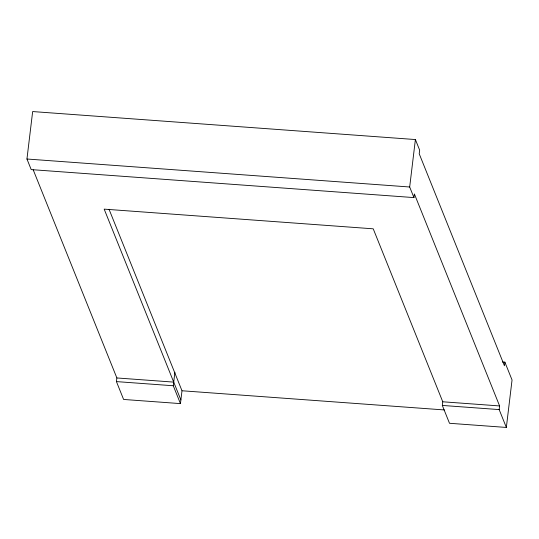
<?xml version="1.0" encoding="UTF-8"?>
<svg xmlns="http://www.w3.org/2000/svg" width="539" height="539" viewBox="0 0 539 539"><rect width="100%" height="100%" fill="white"/><g stroke="black" fill="none" stroke-linecap="round" stroke-linejoin="round"><path stroke-width="0.81" d="M180.888 399.958L104.182 209.139L373.231 228.819L442.762 401.784L442.324 405.436L449.499 423.283L506.343 427.44L499.168 409.593L499.606 405.941L414.383 193.939L413.939 197.591L31.208 169.603L26.95 159.012L32.657 111.56L415.394 139.547L419.652 150.138L419.214 153.79L504.437 365.792L504.875 362.141L502.368 361.959M181.98 390.869L180.45 403.61L123.606 399.453L116.431 381.599L116.869 377.954L33.216 169.846M180.45 403.61L173.275 385.756L174.892 372.274M413.939 197.591L409.68 186.999L415.394 139.547M506.343 427.44L512.05 379.988L504.875 362.141M26.95 159.012L409.68 186.999M116.869 377.954L173.713 382.111M442.762 401.784L499.606 405.941M116.431 381.599L173.275 385.756M442.324 405.436L499.168 409.593M444.338 409.943L181.993 390.762L109.046 209.287"/></g></svg>
